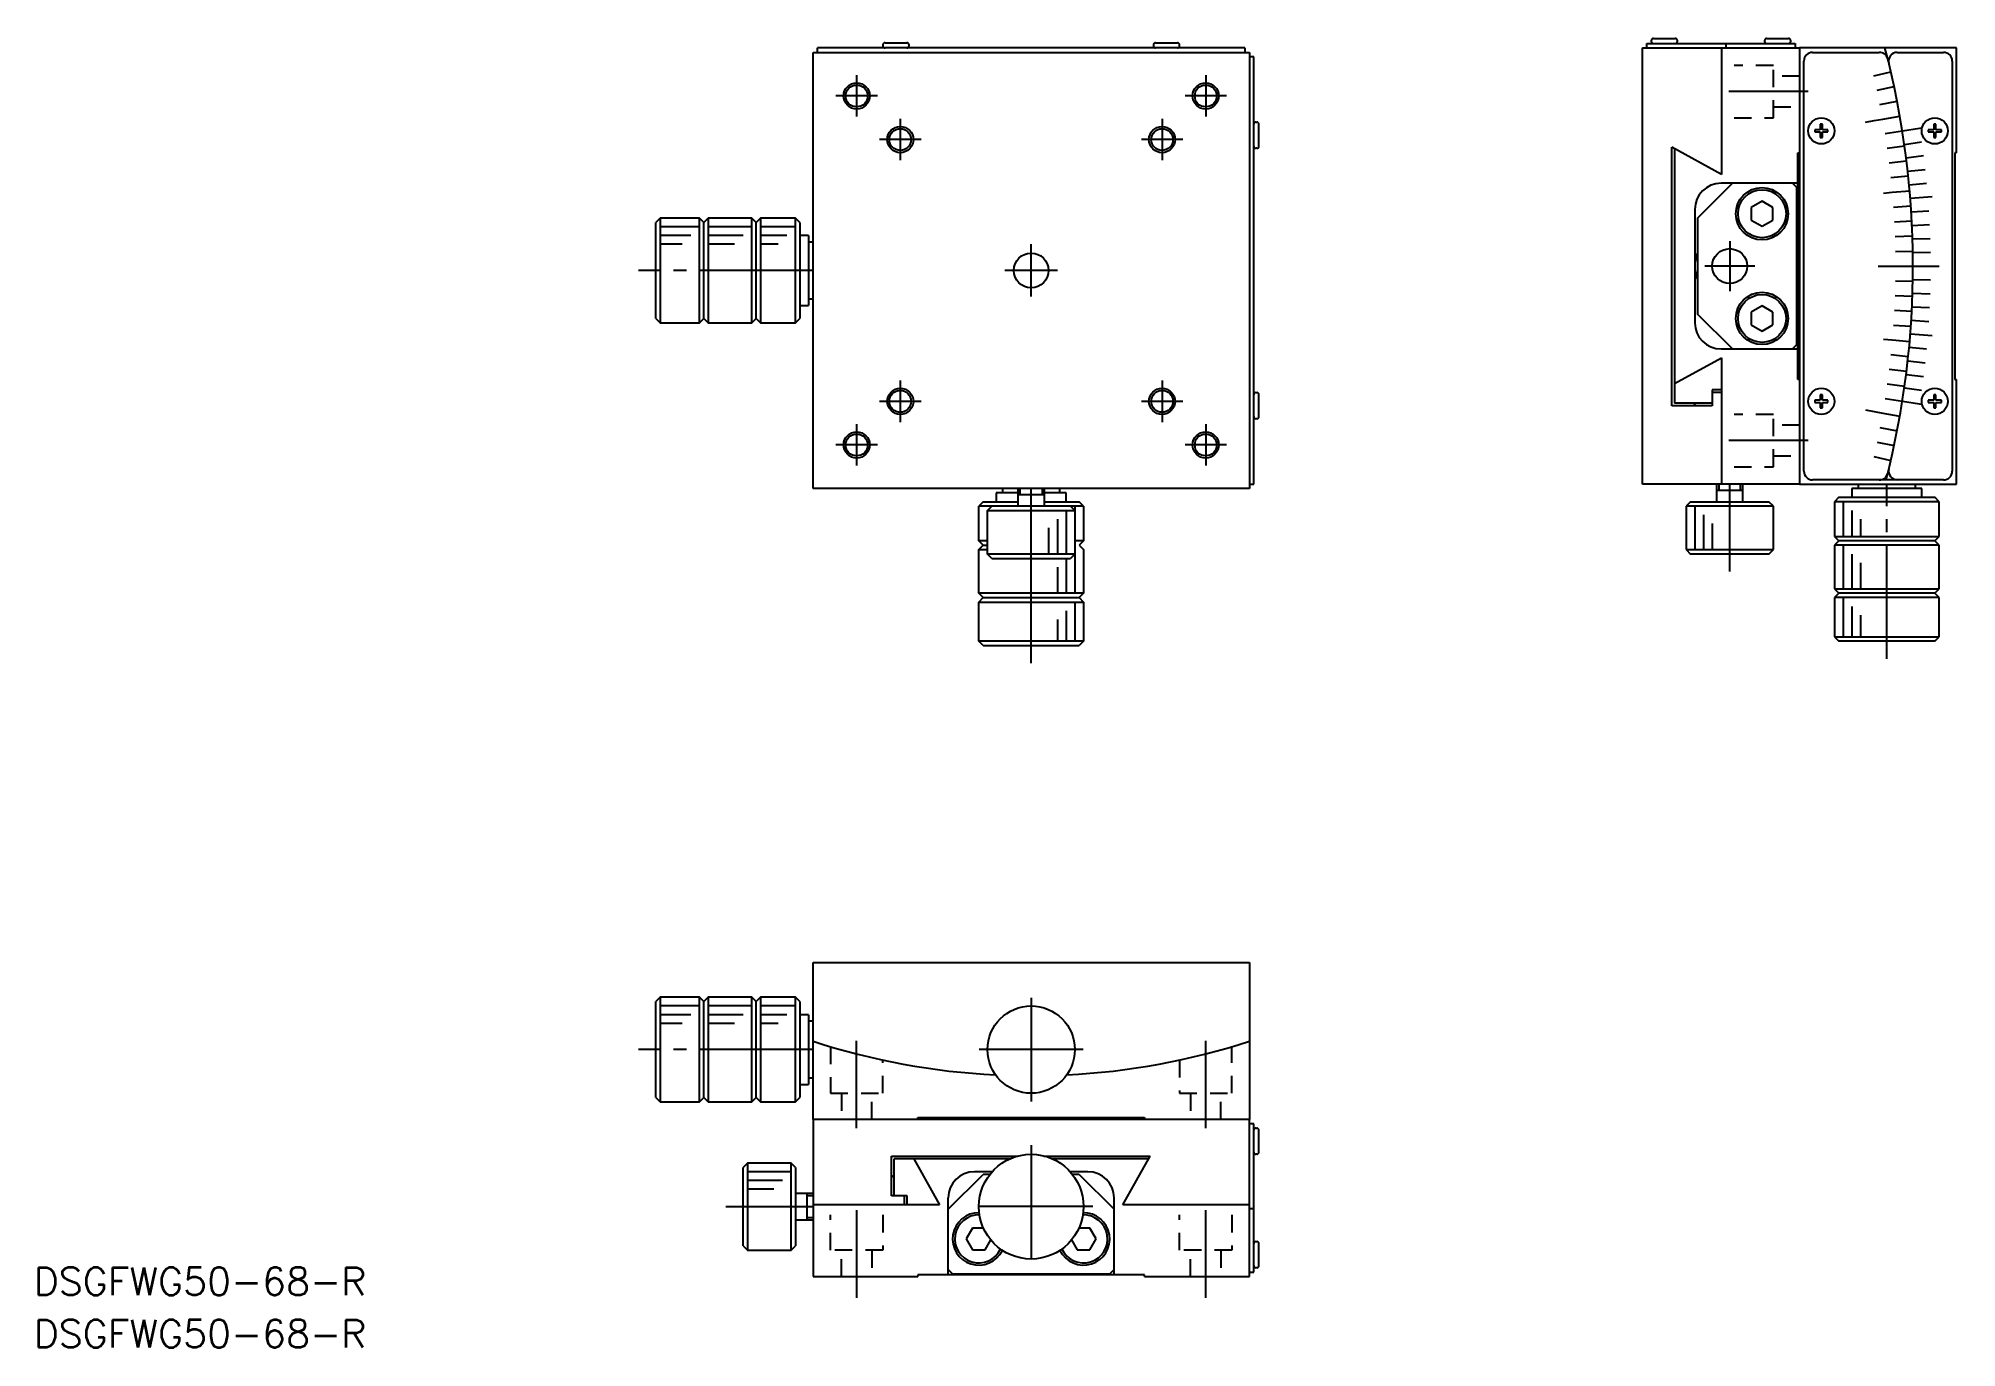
# Model space of a CAD drawing. Extents: x 432 to 651, y 348 to 498.
import ezdxf

# ---------------------------------------------------------------- set-up
doc = ezdxf.new("R2010")
doc.units = 0
doc.linetypes.add('CENTER', pattern=[17.5, 13, -1.5, 1.5, -1.5])
doc.linetypes.add('DASHED', pattern=[3.5, 2, -1.5])
doc.layers.get('0').update_dxf_attribs({"linetype": 'CONTINUOUS'})
doc.layers.add('CENTER', color=1, linetype='CENTER')
doc.styles.get("Standard").update_dxf_attribs({"font": 'txt.shx', "bigfont": '@extfont2.shx'})

msp = doc.modelspace()

# ---------------------------------------------------------------- linework, layer by layer
at = {"color": 7, "linetype": 'CONTINUOUS'}
for p, q in [((569.83, 496.96), (520.83, 496.96)), ((520.83, 496.46), (520.83, 496.96)), ((528.33, 497.31), (528.33, 497.21)), ((528.58, 497.56), (531.08, 497.56)), ((531.33, 497.21), (531.33, 497.31)), ((559.33, 497.31), (559.33, 497.21)), ((559.58, 497.56), (562.08, 497.56)), ((562.33, 497.21), (562.33, 497.31)), ((569.83, 496.96), (569.83, 496.46)), ((615.38, 446.96), (615.38, 496.96)), ((615.38, 496.96), (633.38, 496.96)), ((615.88, 497.46), (625.94, 497.46)), ((615.88, 496.96), (615.88, 497.46)), ((616.38, 497.81), (616.38, 497.71)), ((616.63, 498.06), (619.13, 498.06)), ((619.38, 497.71), (619.38, 497.81)), ((624.43, 496.96), (624.43, 482.46)), ((624.94, 497.46), (624.94, 496.96)), ((625.94, 497.46), (632.88, 497.46)), ((629.38, 497.81), (629.38, 497.71)), ((629.63, 498.06), (632.13, 498.06)), ((632.38, 497.71), (632.38, 497.81)), ((632.88, 497.46), (632.88, 496.96)), ((651.38, 496.96), (633.38, 496.96)), ((633.38, 496.96), (633.38, 446.96)), ((633.38, 496.96), (633.38, 484.96)), ((651.38, 484.96), (651.38, 496.96)), ((520.33, 496.46), (570.33, 496.46)), ((520.33, 446.46), (520.33, 496.46)), ((570.33, 496.46), (570.33, 446.46)), ((570.83, 495.96), (570.33, 495.96)), ((570.83, 446.96), (570.83, 495.96)), ((633.88, 448.46), (633.88, 495.46)), ((634.88, 496.46), (642.52, 496.46)), ((644.58, 496.46), (649.88, 496.46)), ((650.88, 495.46), (650.88, 448.46)), ((571.08, 488.46), (571.18, 488.46)), ((571.43, 485.71), (571.43, 488.21)), ((571.18, 485.46), (571.08, 485.46)), ((618.73, 455.96), (618.73, 485.59)), ((624.43, 482.46), (618.73, 485.59)), ((619.05, 485.41), (619.05, 456.26)), ((633.18, 458.96), (633.18, 484.96)), ((633.18, 484.96), (633.38, 484.96)), ((651.38, 484.96), (651.18, 484.96)), ((651.18, 484.96), (651.18, 458.96)), ((621.68, 477.46), (625.68, 481.46)), ((633.18, 481.46), (624.38, 481.46)), ((632.58, 481.46), (633.08, 480.96)), ((629.08, 479.41), (627.83, 478.68)), ((630.33, 478.68), (629.08, 479.41)), ((633.08, 462.96), (633.08, 480.96)), ((502.83, 477.46), (502.33, 476.96)), ((507.33, 477.46), (502.83, 477.46)), ((507.83, 476.96), (507.33, 477.46)), ((508.33, 477.46), (507.83, 476.96)), ((513.33, 477.46), (508.33, 477.46)), ((513.83, 476.96), (513.33, 477.46)), ((514.33, 477.46), (513.83, 476.96)), ((518.33, 477.46), (514.33, 477.46)), ((518.83, 476.96), (518.33, 477.46)), ((621.38, 478.46), (621.38, 465.46)), ((621.68, 477.46), (621.68, 466.46)), ((627.83, 478.68), (627.83, 477.24)), ((627.83, 477.24), (629.08, 476.52)), ((629.08, 476.52), (630.33, 477.24)), ((630.33, 477.24), (630.33, 478.68)), ((502.33, 465.96), (502.33, 476.96)), ((507.83, 465.96), (507.83, 476.96)), ((513.83, 465.96), (513.83, 476.96)), ((518.83, 476.96), (518.83, 465.96)), ((519.83, 475.46), (518.83, 475.46)), ((519.83, 475.46), (519.83, 467.46)), ((520.33, 474.71), (519.83, 474.71)), ((518.83, 467.46), (519.83, 467.46)), ((519.83, 468.21), (520.33, 468.21)), ((625.68, 462.46), (621.68, 466.46)), ((629.08, 467.41), (627.83, 466.68)), ((627.83, 466.68), (627.83, 465.24)), ((630.33, 466.68), (629.08, 467.41)), ((630.33, 465.24), (630.33, 466.68)), ((502.33, 465.96), (502.83, 465.46)), ((502.83, 465.46), (507.33, 465.46)), ((507.33, 465.46), (507.83, 465.96)), ((507.83, 465.96), (508.33, 465.46)), ((508.33, 465.46), (513.33, 465.46)), ((513.33, 465.46), (513.83, 465.96)), ((513.83, 465.96), (514.33, 465.46)), ((514.33, 465.46), (518.33, 465.46)), ((518.33, 465.46), (518.83, 465.96)), ((627.83, 465.24), (629.08, 464.52)), ((629.08, 464.52), (630.33, 465.24)), ((624.38, 462.46), (633.18, 462.46)), ((633.08, 462.96), (632.58, 462.46)), ((619.05, 458.5), (624.43, 461.46)), ((624.43, 461.46), (624.43, 446.96)), ((571.08, 457.46), (571.18, 457.46)), ((624.43, 457.76), (623.38, 457.76)), ((623.38, 457.76), (623.38, 455.96)), ((624.43, 457.46), (623.38, 457.46)), ((633.38, 458.96), (633.18, 458.96)), ((633.38, 458.96), (633.38, 446.96)), ((651.18, 458.96), (651.38, 458.96)), ((651.38, 446.96), (651.38, 458.96)), ((571.43, 454.71), (571.43, 457.21)), ((623.38, 455.96), (618.73, 455.96)), ((623.38, 456.26), (619.05, 456.26)), ((621.48, 456.26), (621.18, 455.96)), ((647.14, 456.16), (647.42, 456.12)), ((571.18, 454.46), (571.08, 454.46)), ((570.33, 446.46), (520.33, 446.46)), ((542.08, 445.96), (542.08, 446.46)), ((548.58, 446.46), (548.58, 445.96)), ((570.33, 446.96), (570.83, 446.96)), ((633.38, 446.96), (615.38, 446.96)), ((623.88, 446.26), (626.88, 446.26)), ((624.13, 446.26), (626.63, 446.26)), ((633.38, 446.96), (651.38, 446.96)), ((649.88, 447.46), (634.88, 447.46)), ((647.38, 446.46), (639.38, 446.46)), ((639.38, 446.46), (639.38, 445.46)), ((640.13, 446.46), (640.13, 446.96)), ((646.63, 446.96), (646.63, 446.46)), ((647.38, 445.46), (647.38, 446.46)), ((539.83, 444.96), (539.33, 444.46)), ((539.33, 440.46), (539.33, 444.46)), ((539.83, 444.96), (543.83, 444.96)), ((540.33, 443.96), (540.83, 444.46)), ((549.83, 444.46), (540.83, 444.46)), ((541.33, 445.96), (541.33, 444.96)), ((543.83, 445.96), (541.33, 445.96)), ((546.83, 445.76), (543.83, 445.76)), ((546.58, 445.76), (544.08, 445.76)), ((549.33, 445.96), (546.83, 445.96)), ((546.83, 444.96), (550.83, 444.96)), ((549.33, 444.96), (549.33, 445.96)), ((549.83, 444.46), (550.33, 443.96)), ((551.33, 444.46), (550.83, 444.96)), ((551.33, 444.46), (551.33, 440.46)), ((620.88, 444.96), (620.38, 444.46)), ((620.38, 444.46), (620.38, 439.46)), ((620.88, 444.96), (629.88, 444.96)), ((630.38, 444.46), (629.88, 444.96)), ((630.38, 439.46), (630.38, 444.46)), ((637.88, 445.46), (637.38, 444.96)), ((637.38, 444.96), (637.38, 440.96)), ((637.88, 445.46), (648.88, 445.46)), ((649.38, 444.96), (648.88, 445.46)), ((649.38, 440.96), (649.38, 444.96)), ((540.33, 438.96), (540.33, 443.96)), ((550.33, 443.96), (550.33, 438.96)), ((539.83, 439.96), (539.33, 440.46)), ((539.33, 439.46), (539.83, 439.96)), ((539.83, 439.96), (540.33, 439.96)), ((551.33, 440.46), (550.83, 439.96)), ((550.83, 439.96), (551.33, 439.46)), ((637.38, 440.96), (637.88, 440.46)), ((637.88, 440.46), (637.38, 439.96)), ((637.38, 439.96), (637.38, 434.96)), ((648.88, 440.46), (637.88, 440.46)), ((648.88, 440.46), (649.38, 440.96)), ((649.38, 439.96), (648.88, 440.46)), ((649.38, 434.96), (649.38, 439.96)), ((539.33, 434.46), (539.33, 439.46)), ((540.83, 438.46), (540.33, 438.96)), ((540.83, 438.46), (549.83, 438.46)), ((550.33, 438.96), (549.83, 438.46)), ((551.33, 439.46), (551.33, 434.46)), ((620.38, 439.46), (620.88, 438.96)), ((629.88, 438.96), (620.88, 438.96)), ((629.88, 438.96), (630.38, 439.46)), ((539.83, 433.96), (539.33, 434.46)), ((539.33, 433.46), (539.83, 433.96)), ((539.33, 428.96), (539.33, 433.46)), ((539.83, 433.96), (550.83, 433.96)), ((551.33, 434.46), (550.83, 433.96)), ((550.83, 433.96), (551.33, 433.46)), ((551.33, 433.46), (551.33, 428.96)), ((637.38, 434.96), (637.88, 434.46)), ((637.88, 434.46), (637.38, 433.96)), ((637.38, 433.96), (637.38, 429.46)), ((648.88, 434.46), (637.88, 434.46)), ((648.88, 434.46), (649.38, 434.96)), ((649.38, 433.96), (648.88, 434.46)), ((649.38, 429.46), (649.38, 433.96)), ((539.83, 428.46), (539.33, 428.96)), ((551.33, 428.96), (550.83, 428.46)), ((637.38, 429.46), (637.88, 428.96)), ((648.88, 428.96), (637.88, 428.96)), ((648.88, 428.96), (649.38, 429.46)), ((539.83, 428.46), (550.83, 428.46)), ((520.33, 392.16), (570.33, 392.16)), ((520.33, 374.16), (520.33, 392.16)), ((570.33, 392.16), (570.33, 374.16)), ((502.83, 388.16), (502.33, 387.66)), ((502.33, 376.66), (502.33, 387.66)), ((507.33, 388.16), (502.83, 388.16)), ((507.83, 387.66), (507.33, 388.16)), ((508.33, 388.16), (507.83, 387.66)), ((507.83, 376.66), (507.83, 387.66)), ((513.33, 388.16), (508.33, 388.16)), ((513.83, 387.66), (513.33, 388.16)), ((514.33, 388.16), (513.83, 387.66)), ((513.83, 376.66), (513.83, 387.66)), ((518.33, 388.16), (514.33, 388.16)), ((518.83, 387.66), (518.33, 388.16)), ((518.83, 387.66), (518.83, 376.66)), ((519.83, 386.16), (518.83, 386.16)), ((519.83, 386.16), (519.83, 378.16)), ((520.33, 385.41), (519.83, 385.41)), ((518.83, 378.16), (519.83, 378.16)), ((519.83, 378.91), (520.33, 378.91)), ((502.33, 376.66), (502.83, 376.16)), ((502.83, 376.16), (507.33, 376.16)), ((507.33, 376.16), (507.83, 376.66)), ((507.83, 376.66), (508.33, 376.16)), ((508.33, 376.16), (513.33, 376.16)), ((513.33, 376.16), (513.83, 376.66)), ((513.83, 376.66), (514.33, 376.16)), ((514.33, 376.16), (518.33, 376.16)), ((518.33, 376.16), (518.83, 376.66)), ((520.33, 374.16), (520.33, 356.16)), ((570.33, 374.16), (520.33, 374.16)), ((532.33, 374.16), (520.33, 374.16)), ((532.33, 374.36), (558.33, 374.36)), ((532.33, 374.16), (532.33, 374.36)), ((558.33, 374.36), (558.33, 374.16)), ((570.33, 374.16), (558.33, 374.16)), ((570.33, 356.16), (570.33, 374.16)), ((570.83, 373.66), (570.33, 373.66)), ((570.83, 362.96), (570.83, 373.66)), ((571.08, 373.16), (571.18, 373.16)), ((571.43, 370.41), (571.43, 372.91)), ((529.33, 365.41), (529.33, 369.96)), ((529.33, 369.96), (543.8, 369.96)), ((529.63, 365.41), (529.63, 369.65)), ((542.91, 369.65), (529.63, 369.65)), ((531.88, 369.65), (534.83, 364.37)), ((546.77, 369.96), (558.95, 369.96)), ((558.78, 369.65), (547.75, 369.65)), ((555.83, 364.37), (558.95, 369.96)), ((571.18, 370.16), (571.08, 370.16)), ((512.83, 369.16), (512.33, 368.66)), ((512.33, 359.66), (512.33, 368.66)), ((517.83, 369.16), (512.83, 369.16)), ((518.33, 368.66), (517.83, 369.16)), ((518.33, 368.66), (518.33, 359.66)), ((529.63, 367.46), (529.33, 367.76)), ((535.83, 363.86), (539.83, 367.86)), ((540.86, 368.16), (538.83, 368.16)), ((540.61, 367.86), (539.83, 367.86)), ((551.83, 368.16), (549.8, 368.16)), ((550.83, 367.86), (550.06, 367.86)), ((550.83, 367.86), (554.83, 363.86)), ((519.63, 365.66), (519.63, 362.66)), ((519.63, 365.41), (519.63, 362.91)), ((531.13, 365.41), (529.33, 365.41)), ((529.57, 365.41), (529.63, 365.46)), ((530.83, 364.37), (530.83, 365.41)), ((531.13, 364.37), (531.13, 365.41)), ((535.83, 356.36), (535.83, 365.16)), ((554.83, 356.36), (554.83, 365.16)), ((534.83, 364.37), (520.33, 364.37)), ((570.33, 364.37), (555.83, 364.37)), ((570.33, 363.96), (570.83, 363.96)), ((570.83, 356.66), (570.83, 362.96)), ((538.61, 361.71), (537.89, 360.46)), ((539.86, 361.71), (538.61, 361.71)), ((552.05, 361.71), (550.81, 361.71)), ((552.78, 360.46), (552.05, 361.71)), ((512.33, 359.66), (512.83, 359.16)), ((512.83, 359.16), (517.83, 359.16)), ((517.83, 359.16), (518.33, 359.66)), ((537.89, 360.46), (538.61, 359.21)), ((538.61, 359.21), (540.05, 359.21)), ((540.05, 359.21), (540.71, 360.34)), ((549.96, 360.34), (550.61, 359.21)), ((550.61, 359.21), (552.05, 359.21)), ((552.05, 359.21), (552.78, 360.46)), ((571.08, 360.16), (571.18, 360.16)), ((571.43, 357.41), (571.43, 359.91)), ((520.33, 356.16), (532.33, 356.16)), ((532.33, 356.36), (532.33, 356.16)), ((558.33, 356.36), (532.33, 356.36)), ((536.33, 356.46), (535.83, 356.96)), ((536.33, 356.46), (554.33, 356.46)), ((554.83, 356.96), (554.33, 356.46)), ((558.33, 356.16), (558.33, 356.36)), ((558.33, 356.16), (570.33, 356.16)), ((570.33, 356.66), (570.83, 356.66)), ((571.18, 357.16), (571.08, 357.16))]:
    msp.add_line(p, q, dxfattribs=at)
at = {"color": 3, "linetype": 'DASHED'}
for p, q in [((630.38, 494.96), (625.87, 494.96)), ((630.38, 488.96), (630.38, 494.96)), ((633.38, 493.71), (630.38, 493.71)), ((630.38, 490.21), (633.38, 490.21)), ((625.87, 488.96), (630.38, 488.96)), ((630.38, 454.96), (625.87, 454.96)), ((630.38, 448.96), (630.38, 454.96)), ((633.38, 453.71), (630.38, 453.71)), ((625.87, 448.96), (630.38, 448.96)), ((630.38, 450.21), (633.38, 450.21)), ((522.33, 382.5), (522.33, 377.16)), ((568.33, 377.16), (568.33, 382.5)), ((528.33, 377.16), (528.33, 380.97)), ((562.33, 380.97), (562.33, 377.16)), ((522.33, 377.16), (528.33, 377.16)), ((523.58, 377.16), (523.58, 374.16)), ((527.08, 374.16), (527.08, 377.16)), ((562.33, 377.16), (568.33, 377.16)), ((563.58, 377.16), (563.58, 374.16)), ((567.08, 374.16), (567.08, 377.16)), ((522.33, 359.16), (522.33, 363.21)), ((528.33, 363.21), (528.33, 359.16)), ((562.33, 359.16), (562.33, 363.21)), ((568.33, 363.21), (568.33, 359.16)), ((528.33, 359.16), (522.33, 359.16)), ((523.58, 356.16), (523.58, 359.16)), ((527.08, 359.16), (527.08, 356.16)), ((568.33, 359.16), (562.33, 359.16)), ((563.58, 356.16), (563.58, 359.16)), ((567.08, 359.16), (567.08, 356.16))]:
    msp.add_line(p, q, dxfattribs=at)
at = {"color": 3, "linetype": 'CONTINUOUS'}
for p, q in [((641.9, 493.78), (643.84, 494.23)), ((642.26, 492.13), (644.22, 492.55)), ((642.6, 490.47), (644.56, 490.85)), ((635.76, 488.21), (635.76, 487.59)), ((636.01, 488.21), (635.76, 488.21)), ((636.01, 487.59), (636.01, 488.21)), ((640.94, 488.46), (641.92, 488.63)), ((641.92, 488.63), (642.91, 488.81)), ((642.91, 488.81), (644.88, 489.15)), ((648.76, 488.21), (648.76, 487.59)), ((649.01, 488.21), (648.76, 488.21)), ((649.01, 487.59), (649.01, 488.21)), ((635.13, 487.59), (635.13, 487.34)), ((635.76, 487.59), (635.13, 487.59)), ((635.13, 487.34), (635.76, 487.34)), ((635.76, 487.34), (635.76, 486.71)), ((635.76, 486.71), (636.01, 486.71)), ((636.63, 487.59), (636.01, 487.59)), ((636.01, 487.34), (636.63, 487.34)), ((636.01, 486.71), (636.01, 487.34)), ((636.63, 487.34), (636.63, 487.59)), ((643.19, 487.14), (645.16, 487.45)), ((645.16, 487.45), (647.14, 487.76)), ((645.39, 485.91), (647.37, 486.19)), ((647.14, 487.76), (647.42, 487.81)), ((648.13, 487.59), (648.13, 487.34)), ((648.76, 487.59), (648.13, 487.59)), ((648.13, 487.34), (648.76, 487.34)), ((648.76, 487.34), (648.76, 486.71)), ((648.76, 486.71), (649.01, 486.71)), ((649.63, 487.59), (649.01, 487.59)), ((649.01, 487.34), (649.63, 487.34)), ((649.01, 486.71), (649.01, 487.34)), ((649.63, 487.34), (649.63, 487.59)), ((643.44, 485.46), (645.42, 485.74)), ((643.66, 483.78), (645.64, 484.03)), ((645.6, 484.37), (647.59, 484.62)), ((643.85, 482.1), (645.84, 482.31)), ((645.78, 482.83), (647.77, 483.04)), ((645.94, 481.28), (647.93, 481.47)), ((643.02, 480.33), (644.01, 480.42)), ((644.01, 480.42), (646.01, 480.59)), ((646.08, 479.73), (648.07, 479.89)), ((648.07, 479.89), (648.57, 479.93)), ((502.83, 477.46), (502.83, 465.46)), ((507.33, 465.46), (507.33, 477.46)), ((508.33, 477.46), (508.33, 465.46)), ((513.33, 465.46), (513.33, 477.46)), ((514.33, 477.46), (514.33, 465.46)), ((518.33, 465.46), (518.33, 477.46)), ((644.15, 478.73), (646.14, 478.87)), ((644.25, 477.04), (646.25, 477.14)), ((646.19, 478.18), (648.18, 478.3)), ((507.33, 476.46), (502.83, 476.46)), ((506.33, 475.46), (502.83, 475.46)), ((513.33, 476.46), (508.33, 476.46)), ((512.33, 475.46), (508.33, 475.46)), ((518.33, 476.46), (514.33, 476.46)), ((517.33, 475.46), (514.33, 475.46)), ((644.32, 475.35), (646.32, 475.42)), ((646.27, 476.63), (648.27, 476.72)), ((646.33, 475.07), (648.33, 475.13)), ((505.33, 474.46), (502.83, 474.46)), ((511.33, 474.46), (508.33, 474.46)), ((516.33, 474.46), (514.33, 474.46)), ((644.37, 473.65), (646.37, 473.69)), ((646.37, 473.52), (648.37, 473.55)), ((642.38, 471.96), (649.38, 471.96)), ((644.32, 468.58), (646.32, 468.51)), ((644.37, 470.27), (646.37, 470.23)), ((646.33, 468.85), (648.33, 468.79)), ((646.37, 470.41), (648.37, 470.38)), ((644.25, 466.89), (646.25, 466.78)), ((646.27, 467.3), (648.27, 467.2)), ((644.15, 465.2), (646.14, 465.06)), ((646.08, 464.19), (648.07, 464.04)), ((646.19, 465.75), (648.18, 465.62)), ((648.07, 464.04), (648.57, 464)), ((643.02, 463.59), (644.01, 463.51)), ((643.85, 461.82), (645.84, 461.61)), ((644.01, 463.51), (646.01, 463.33)), ((645.94, 462.65), (647.93, 462.46)), ((643.66, 460.14), (645.64, 459.9)), ((645.6, 459.55), (647.59, 459.3)), ((645.78, 461.1), (647.77, 460.88)), ((643.44, 458.46), (645.42, 458.18)), ((645.39, 458.01), (647.37, 457.73)), ((635.13, 456.59), (635.13, 456.34)), ((635.76, 456.59), (635.13, 456.59)), ((635.13, 456.34), (635.76, 456.34)), ((635.76, 457.21), (635.76, 456.59)), ((636.01, 457.21), (635.76, 457.21)), ((635.76, 456.34), (635.76, 455.71)), ((635.76, 455.71), (636.01, 455.71)), ((636.01, 456.59), (636.01, 457.21)), ((636.63, 456.59), (636.01, 456.59)), ((636.01, 456.34), (636.63, 456.34)), ((636.01, 455.71), (636.01, 456.34)), ((636.63, 456.34), (636.63, 456.59)), ((640.94, 455.47), (641.92, 455.29)), ((641.92, 455.29), (642.91, 455.12)), ((642.91, 455.12), (644.88, 454.77)), ((643.19, 456.79), (645.16, 456.47)), ((645.16, 456.47), (647.14, 456.16)), ((648.13, 456.59), (648.13, 456.34)), ((648.76, 456.59), (648.13, 456.59)), ((648.13, 456.34), (648.76, 456.34)), ((648.76, 457.21), (648.76, 456.59)), ((649.01, 457.21), (648.76, 457.21)), ((648.76, 456.34), (648.76, 455.71)), ((648.76, 455.71), (649.01, 455.71)), ((649.01, 456.59), (649.01, 457.21)), ((649.63, 456.59), (649.01, 456.59)), ((649.01, 456.34), (649.63, 456.34)), ((649.01, 455.71), (649.01, 456.34)), ((649.63, 456.34), (649.63, 456.59)), ((642.6, 453.45), (644.56, 453.07)), ((642.26, 451.79), (644.22, 451.38)), ((641.9, 450.14), (643.84, 449.69)), ((543.83, 444.46), (543.83, 446.46)), ((544.08, 445.76), (544.08, 446.46)), ((546.58, 446.46), (546.58, 445.76)), ((546.83, 446.46), (546.83, 444.46)), ((623.88, 446.96), (623.88, 444.96)), ((624.13, 446.96), (624.13, 446.26)), ((626.63, 446.26), (626.63, 446.96)), ((626.88, 444.96), (626.88, 446.96)), ((551.33, 444.46), (539.33, 444.46)), ((550.33, 444.46), (550.33, 440.46)), ((630.38, 444.46), (620.38, 444.46)), ((621.38, 444.46), (621.38, 439.46)), ((649.38, 444.96), (637.38, 444.96)), ((638.38, 444.96), (638.38, 440.96)), ((540.33, 443.96), (550.33, 443.96)), ((547.33, 441.96), (547.33, 438.96)), ((548.33, 442.96), (548.33, 438.96)), ((548.33, 442.46), (548.33, 440.46)), ((549.33, 443.96), (549.33, 438.96)), ((549.33, 443.46), (549.33, 440.46)), ((622.38, 443.46), (622.38, 439.46)), ((623.38, 442.46), (623.38, 439.46)), ((639.38, 443.96), (639.38, 440.96)), ((640.38, 442.96), (640.38, 440.96)), ((540.33, 440.46), (539.33, 440.46)), ((551.33, 440.46), (550.33, 440.46)), ((637.38, 440.96), (649.38, 440.96)), ((649.38, 439.96), (637.38, 439.96)), ((638.38, 439.96), (638.38, 434.96)), ((539.33, 439.46), (540.33, 439.46)), ((550.33, 438.96), (540.33, 438.96)), ((548.33, 437.46), (548.33, 434.46)), ((549.33, 438.46), (549.33, 434.46)), ((550.33, 439.46), (550.33, 434.46)), ((620.38, 439.46), (630.38, 439.46)), ((639.38, 438.96), (639.38, 434.96)), ((640.38, 437.96), (640.38, 434.96)), ((551.33, 434.46), (539.33, 434.46)), ((539.33, 433.46), (551.33, 433.46)), ((550.33, 433.46), (550.33, 428.96)), ((637.38, 434.96), (649.38, 434.96)), ((649.38, 433.96), (637.38, 433.96)), ((638.38, 433.96), (638.38, 429.46)), ((548.33, 431.46), (548.33, 428.96)), ((549.33, 432.46), (549.33, 428.96)), ((639.38, 432.96), (639.38, 429.46)), ((640.38, 431.96), (640.38, 429.46)), ((551.33, 428.96), (539.33, 428.96)), ((637.38, 429.46), (649.38, 429.46)), ((502.83, 388.16), (502.83, 376.16)), ((507.33, 387.16), (502.83, 387.16)), ((507.33, 376.16), (507.33, 388.16)), ((508.33, 388.16), (508.33, 376.16)), ((513.33, 387.16), (508.33, 387.16)), ((513.33, 376.16), (513.33, 388.16)), ((514.33, 388.16), (514.33, 376.16)), ((518.33, 387.16), (514.33, 387.16)), ((518.33, 376.16), (518.33, 388.16)), ((506.33, 386.16), (502.83, 386.16)), ((505.33, 385.16), (502.83, 385.16)), ((512.33, 386.16), (508.33, 386.16)), ((511.33, 385.16), (508.33, 385.16)), ((517.33, 386.16), (514.33, 386.16)), ((516.33, 385.16), (514.33, 385.16)), ((512.83, 369.16), (512.83, 359.16)), ((517.83, 368.16), (512.83, 368.16)), ((516.83, 367.16), (512.83, 367.16)), ((517.83, 359.16), (517.83, 369.16)), ((515.83, 366.16), (512.83, 366.16)), ((520.33, 365.66), (518.33, 365.66)), ((520.33, 365.41), (519.63, 365.41)), ((519.63, 362.91), (520.33, 362.91)), ((518.33, 362.66), (520.33, 362.66))]:
    msp.add_line(p, q, dxfattribs=at)
for centre, radius in [((525.33, 491.46), 1.5), ((525.33, 491.46), 1.25), ((565.33, 491.46), 1.5), ((565.33, 491.46), 1.25), ((530.33, 486.46), 1.5), ((530.33, 486.46), 1.25), ((560.33, 486.46), 1.5), ((560.33, 486.46), 1.25), ((545.33, 471.46), 2), ((530.33, 456.46), 1.5), ((530.33, 456.46), 1.25), ((560.33, 456.46), 1.5), ((560.33, 456.46), 1.25), ((525.33, 451.46), 1.5), ((565.33, 451.46), 1.5), ((525.33, 451.46), 1.25), ((565.33, 451.46), 1.25)]:
    msp.add_circle(centre, radius, dxfattribs=at)
at = {"color": 7, "linetype": 'CONTINUOUS'}
for centre, radius in [((635.88, 487.46), 1.5), ((648.88, 487.46), 1.5), ((629.08, 477.96), 3), ((629.08, 477.96), 2.75), ((625.38, 471.96), 2), ((629.08, 465.96), 3), ((629.08, 465.96), 2.75), ((635.88, 456.46), 1.5), ((648.88, 456.46), 1.5), ((545.33, 382.16), 5), ((545.33, 364.16), 6)]:
    msp.add_circle(centre, radius, dxfattribs=at)
for centre, radius, start, end in [((528.58, 497.31), 0.25, 90, 180), ((528.58, 497.21), 0.25, 180, 270), ((531.08, 497.31), 0.25, 0, 90), ((531.08, 497.21), 0.25, 270, 0), ((559.58, 497.31), 0.25, 90, 180), ((559.58, 497.21), 0.25, 180, 270), ((562.08, 497.31), 0.25, 0, 90), ((562.08, 497.21), 0.25, 270, 0), ((616.63, 497.81), 0.25, 90, 180), ((616.63, 497.71), 0.25, 180, 270), ((619.13, 497.81), 0.25, 0, 90), ((619.13, 497.71), 0.25, 270, 0), ((629.63, 497.81), 0.25, 90, 180), ((629.63, 497.71), 0.25, 180, 270), ((632.13, 497.81), 0.25, 0, 90), ((632.13, 497.71), 0.25, 270, 0), ((547.38, 471.96), 99, 345.6719, 14.627), ((634.88, 495.46), 1, 90, 180), ((642.52, 495.46), 1, 13.8745, 90), ((644.58, 495.46), 1, 90, 193.5916), ((649.88, 495.46), 1, 0, 90), ((571.08, 488.21), 0.25, 90, 180), ((571.18, 488.21), 0.25, 0, 90), ((571.08, 485.71), 0.25, 180, 270), ((571.18, 485.71), 0.25, 270, 0), ((624.38, 478.46), 3, 90, 180), ((625.38, 471.96), 4, 157.6684, 202.3316), ((624.38, 465.46), 3, 180, 270), ((571.08, 457.21), 0.25, 90, 180), ((571.18, 457.21), 0.25, 0, 90), ((571.08, 454.71), 0.25, 180, 270), ((571.18, 454.71), 0.25, 270, 0), ((634.88, 448.46), 1, 180, 270), ((644.58, 448.46), 1, 166.4084, 270), ((649.88, 448.46), 1, 270, 0), ((642.52, 448.46), 1, 270, 346.1255), ((545.33, 460.16), 81, 252.0226, 267.1164), ((545.33, 460.16), 81, 272.8836, 287.9774), ((571.08, 372.91), 0.25, 90, 180), ((571.18, 372.91), 0.25, 0, 90), ((571.08, 370.41), 0.25, 180, 270), ((571.18, 370.41), 0.25, 270, 0), ((538.83, 365.16), 3, 90, 180), ((551.83, 365.16), 3, 0, 90), ((539.33, 360.46), 3, 89.2168, 334.1047), ((539.33, 360.46), 2.75, 88.4194, 334.9021), ((551.33, 360.46), 3, 205.8953, 90.7832), ((551.33, 360.46), 2.75, 205.0979, 91.5806), ((571.08, 359.91), 0.25, 90, 180), ((571.18, 359.91), 0.25, 0, 90), ((571.08, 357.41), 0.25, 180, 270), ((571.18, 357.41), 0.25, 270, 0)]:
    msp.add_arc(centre, radius, start, end, dxfattribs=at)
at = {"layer": 'CENTER', "color": 1, "linetype": 'CENTER'}
for p, q in [((525.33, 493.84), (525.33, 489.09)), ((565.33, 493.84), (565.33, 489.09)), ((527.71, 491.46), (522.96, 491.46)), ((567.71, 491.46), (562.96, 491.46)), ((634.38, 491.96), (625.27, 491.96)), ((530.33, 488.84), (530.33, 484.09)), ((560.33, 488.84), (560.33, 484.09)), ((532.71, 486.46), (527.96, 486.46)), ((562.71, 486.46), (557.96, 486.46)), ((625.38, 474.83), (625.38, 469.09)), ((545.33, 468.46), (545.33, 474.46)), ((520.33, 471.46), (500.33, 471.46)), ((548.33, 471.46), (542.33, 471.46)), ((628.25, 471.96), (622.51, 471.96)), ((530.33, 458.84), (530.33, 454.09)), ((560.33, 458.84), (560.33, 454.09)), ((532.71, 456.46), (527.96, 456.46)), ((562.71, 456.46), (557.96, 456.46)), ((525.33, 453.84), (525.33, 449.09)), ((565.33, 453.84), (565.33, 449.09)), ((527.71, 451.46), (522.96, 451.46)), ((567.71, 451.46), (562.96, 451.46)), ((634.38, 451.96), (625.27, 451.96)), ((545.33, 436.46), (545.33, 446.46)), ((545.33, 426.46), (545.33, 446.46)), ((625.38, 436.96), (625.38, 446.96)), ((643.38, 426.96), (643.38, 446.96)), ((545.33, 388.11), (545.33, 376.21)), ((525.33, 373.16), (525.33, 383.16)), ((565.33, 373.16), (565.33, 383.16)), ((520.33, 382.16), (500.33, 382.16)), ((551.28, 382.16), (539.38, 382.16)), ((545.33, 371.21), (545.33, 357.11)), ((510.33, 364.16), (520.33, 364.16)), ((525.33, 363.74), (525.33, 353.71)), ((552.38, 364.16), (538.28, 364.16)), ((565.33, 353.71), (565.33, 363.74))]:
    msp.add_line(p, q, dxfattribs=at)

# ---------------------------------------------------------------- texts
at = {"color": 7, "linetype": 'CONTINUOUS'}
for p in [(431.01, 354), (431.01, 348)]:
    msp.add_text('DSGFWG50-68-R', height=3.2, dxfattribs=at).set_placement(p)

doc.saveas('drawing.dxf')
